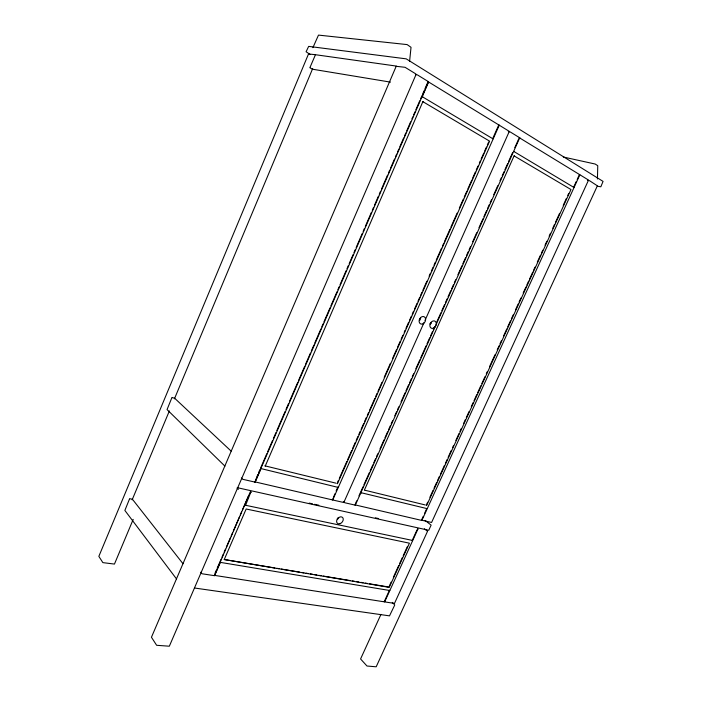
<?xml version="1.0" encoding="UTF-8"?>
<svg xmlns="http://www.w3.org/2000/svg" width="702" height="702" viewBox="0 0 702 702"><rect width="100%" height="100%" fill="white"/><g stroke="black" fill="none" stroke-linecap="round" stroke-linejoin="round"><path stroke-width="1.05" d="M597.437 178.992L597.762 165.69L595.156 164.031L563.302 157.011M409.608 61.223L411.03 47.315L407.142 44.595L318.489 35.1L312.899 47.675M129.466 499.078L124.868 510.433L176.544 578.974M171.797 397.885L167.05 409.582L224.921 466.128M310.021 67.366L315.461 54.712L396.411 66.085M132.16 499.824L169.366 410.951M174.438 398.833L312.68 68.568M133.204 519.392L114.452 564.075L102.869 562.627L98.842 556.361L308.511 53.966L315.295 54.686M416.032 74.517L169.34 646.209L156.634 645.296L151.448 637.249L396.182 66.313L405.054 67.295L415.909 73.964M214.987 573.297L216.295 570.278M217.172 568.269L221.095 559.213M221.972 557.195L223.28 554.176M224.149 552.167L225.456 549.148M226.334 547.13L230.256 538.074M231.125 536.065L232.432 533.046M233.31 531.037L239.408 516.944M240.286 514.935L241.593 511.907M242.462 509.898L248.569 495.805M415.408 74.552L417.321 74.842L428.51 81.713L254.966 482.107L257.695 474.763M258.564 472.753L259.872 469.735M260.74 467.725L266.839 453.65M267.716 451.632L272.508 440.575M273.376 438.566L275.991 432.529M276.86 430.519L285.144 411.416M286.012 409.406L288.627 403.378M289.496 401.368L297.78 382.265M298.648 380.247L304.747 366.172M305.616 364.162L310.416 353.106M311.284 351.097L313.899 345.059M314.768 343.05L320.867 328.975M321.744 326.965L323.052 323.947M323.92 321.937L330.019 307.862M330.888 305.853L336.986 291.778M337.864 289.759L339.171 286.749M340.04 284.74L346.139 270.656M347.007 268.647L348.315 265.637M349.192 263.619L353.115 254.572M353.983 252.562L355.291 249.543M356.16 247.534L362.258 233.459M363.136 231.449L364.435 228.431M365.312 226.421L371.411 212.346M372.279 210.337L373.587 207.318M374.456 205.309L378.378 196.262M379.255 194.252L380.563 191.234M381.432 189.224L387.53 175.149M388.399 173.131L389.707 170.121M390.584 168.111L394.498 159.056M395.375 157.046L396.683 154.028M397.551 152.018L398.859 149.008M399.728 146.99L403.65 137.943M404.519 135.934L405.826 132.915M406.704 130.905L410.626 121.858M411.934 118.84L412.802 116.83M413.671 114.821L414.979 111.802M415.847 109.793L419.77 100.746M420.647 98.736L421.955 95.718M422.823 93.708L424.131 90.69M425 88.68L427.615 82.643M200.702 572.209L201.948 573.753L214.417 575.675L250.316 491.786L251.246 492.234M389.478 590.198L384.284 601.561L384.635 601.886L214.733 575.412L220.384 562.381L389.829 590.522M245.489 505.51L250.921 491.918M334.828 493.857L332.608 499.947L255.247 481.941L261.03 468.594L338.188 487.407M493.067 138.891L422.235 96.683L428.606 81.985L499.175 125.149L498.701 125.053L493.041 137.803M224.254 559.529L246.165 509.003L409.424 543.181L389.241 587.363L224.254 559.529L274.824 567.979M265.224 466.137L422.858 101.667L423.306 101.755M337.522 482.441L338.417 480.44M339.303 478.439L346.858 461.416M347.753 459.415L351.755 450.403M352.641 448.402L355.309 442.4M356.195 440.391L357.976 436.39M358.862 434.389L360.196 431.388M361.091 429.378L363.75 423.376M364.645 421.375L366.418 417.365M367.313 415.365L368.647 412.364M369.533 410.363L374.868 398.341M375.754 396.34L377.088 393.339M377.983 391.339L381.985 382.327M384.205 377.325L390.426 363.303M392.646 358.301L396.648 349.289M397.543 347.288L400.21 341.277M401.096 339.277L402.878 335.275M404.212 332.265L405.098 330.265M405.984 328.264L408.652 322.253M409.547 320.252L411.319 316.251M412.214 314.25L413.539 311.24M414.434 309.24L417.102 303.238M417.988 301.228L419.77 297.227M420.656 295.226L421.99 292.225M422.876 290.216L426.877 281.212M429.106 276.202L430.44 273.201M431.326 271.2L433.108 267.19M433.994 265.189L435.328 262.188M436.214 260.188L441.549 248.166M442.435 246.165L443.769 243.164M444.664 241.163L450 229.15M450.886 227.141L457.107 213.127M459.336 208.125L463.329 199.114M464.224 197.113L466.891 191.102M467.778 189.101L471.779 180.089M472.665 178.089L475.333 172.078M476.228 170.077L478.001 166.076M479.334 163.075L480.229 161.065M481.116 159.064L483.783 153.062M484.67 151.053L486.451 147.051M487.337 145.051L488.671 142.05M336.118 490.97L337.829 487.109M424.096 322.455L343.796 502.518L333.152 500.07L332.801 499.771L499.192 125.36L499.657 125.447L509.31 131.379L424.991 320.454M419.884 320.217L420.296 319.296L419.577 319.006M338.557 517.892L338.162 518.769L337.416 518.602M355.379 503.861L356.721 500.859M358.959 495.858L362.995 486.855M363.89 484.854L369.261 472.841M370.156 470.84L372.841 464.838M373.736 462.837L375.526 458.836M376.421 456.835L377.764 453.834M380.01 448.832L384.038 439.829M384.933 437.829L387.618 431.827M388.513 429.826L390.303 425.824M391.198 423.824L392.541 420.823M394.787 415.821L396.577 411.82M397.472 409.819L398.815 406.818M401.053 401.807L405.08 392.804M405.975 390.803L408.661 384.801M409.556 382.801L411.346 378.799M412.25 376.798L413.592 373.797M415.83 368.796L419.857 359.793M420.752 357.792L426.123 345.788M427.018 343.787L429.712 337.785M430.607 335.784L432.397 331.783M433.292 329.782L434.635 326.772M436.872 321.77L440.9 312.767M441.795 310.767L444.48 304.765M445.384 302.764L447.174 298.762M448.069 296.762L450.754 290.76M451.649 288.759L453.439 284.758M454.334 282.757L455.677 279.756M457.915 274.754L461.951 265.751M462.846 263.75L465.531 257.748M466.426 255.747L468.216 251.746M469.111 249.737L470.454 246.735M472.692 241.734L476.719 232.731M478.966 227.729L482.994 218.726M483.889 216.725L486.574 210.723M487.469 208.722L489.259 204.721M490.154 202.72L491.497 199.719M493.734 194.717L497.771 185.714M500.008 180.712L501.351 177.711M502.246 175.711L504.036 171.7M504.931 169.7L507.616 163.698M508.511 161.697L512.548 152.694M514.785 147.692L518.813 138.689M343.339 501.482L344.849 502.764L355.291 505.159L519.734 137.785L510.266 131.967L508.274 131.564M514.557 155.993L514.092 155.888L364.391 490.11L364.75 490.4M389.338 586.056L391.128 582.133M393.374 577.219L398.754 565.443M399.649 563.487L402.334 557.599M403.229 555.633L407.265 546.805M427.632 502.211L426.263 505.203L426.649 505.484L570.98 189.531L514.092 155.888M429.905 497.235L433.09 490.259M434.003 488.267L436.732 482.292M437.644 480.3L439.461 476.316M440.373 474.324L444.471 465.356M445.375 463.364L447.2 459.38M448.104 457.388L451.289 450.412M452.658 447.42L453.571 445.428M455.844 440.452L459.029 433.476M459.942 431.484L461.302 428.492M463.574 423.517L465.4 419.533M466.312 417.541L469.041 411.565M471.314 406.581L473.13 402.597M474.043 400.605L476.772 394.629M477.685 392.637L480.87 385.661M481.783 383.669L484.968 376.693M486.328 373.71L487.241 371.718M489.513 366.734L494.971 354.782M497.253 349.798L499.069 345.814M499.982 343.822L501.342 340.83M503.624 335.854L506.809 328.878M507.713 326.886L510.442 320.911M511.354 318.919L513.171 314.935M515.452 309.951L518.181 303.975M519.094 301.983L520.91 297.999M523.183 293.015L525.912 287.039M526.825 285.047L528.641 281.063M529.554 279.071L532.739 272.095M533.652 270.103L535.012 267.12M537.293 262.136L540.479 255.159M541.382 253.168L542.751 250.184M545.024 245.2L546.849 241.216M549.122 236.232L550.482 233.248M552.764 228.264L554.58 224.28M555.493 222.288L559.582 213.32M563.223 205.353L566.409 198.376M567.778 195.393L568.69 193.401M412.609 540.689L412.241 540.382L417.076 529.799M355.291 505.159L354.931 504.861L421.858 520.454L421.481 520.164L423.253 516.295M424.578 513.39L426.781 508.555L360.951 492.681L361.311 492.979M514.18 151.527L513.715 151.413L573.622 187.258L576.289 181.441M577.176 179.493L579.396 174.64L579.87 174.754L519.261 137.689L519.734 137.785M427.369 531.66L394.48 603.404L385.108 601.965L384.757 601.632L417.98 528.948L417.514 528.843L417.883 529.141M421.946 520.27L579.808 174.895L580.291 175.009L588.548 180.089L431.581 522.472L421.481 520.164M587.451 180.203L589.575 180.721L597.376 185.819L376.184 666.803L366.997 666.022L360.574 658.959L380.967 614.382M194.77 588.048L389.513 615.865L394.761 604.957L392.278 602.404M214.733 575.412L214.119 575.315L214.417 575.675M384.284 601.561L384.757 601.632M428.51 81.713L428.053 81.643L428.606 81.985M390.487 82.125L312.416 69.2L309.986 67.822M276.983 568.339L279.133 568.699M281.283 569.059L299.578 572.112M301.728 572.472L303.878 572.832M306.037 573.192L308.187 573.552M310.337 573.911L312.487 574.271M314.645 574.631L316.795 574.991M318.945 575.35L321.095 575.71M323.253 576.07L350.149 580.563M352.307 580.923L354.457 581.282M356.607 581.642L358.757 582.002M360.916 582.362L363.066 582.721M365.215 583.081L367.365 583.441M369.524 583.801L388.89 587.039M422.235 96.683L422.683 96.762M129.773 498.701L132.406 499.227L183.003 563.732M245.173 505.186L412.241 540.382M309.231 503.097L312.434 503.808M314.566 504.29L318.831 505.238M375.342 517.839L378.536 518.55M238.022 487.837L428.755 530.282L431.125 525.122L425.087 520.436M254.642 481.8L255.247 481.941M332.257 499.648L332.801 499.771M254.966 482.107L242.725 479.299L241.356 477.974M597.297 186.197L600.833 186.793L603.062 181.397L406.212 58.854L308.669 46.376L306.098 51.755L310.021 54.431M264.891 465.838L336.021 483.187M365.435 490.365L425.219 504.949M573.622 187.258L574.096 187.381M172.087 397.543L174.675 398.262L231.116 451.096M430.308 323.341L431.019 323.622L431.423 322.709A1 0.763 -63.1 0 0 430.308 323.341A1 0.763 -63.1 0 0 430.607 324.543M422.858 101.667L489.584 141.146L337.434 483.739L337.083 483.441M498.701 125.053L499.192 125.36M424.385 528.781L427.544 531.274M237.022 488.039L238.373 489.382M419.498 319.743A1.009 0.772 -63.1 0 1 420.077 318.436M420.296 318.348A1.009 0.772 -63.1 0 1 420.709 318.366M337.32 519.068A0.992 0.728 -50 0 1 338.733 517.962M423.209 323.71A4.001 3.062 -63.1 0 0 424.675 317.093A4.001 3.062 -63.1 0 0 419.199 320.138A4.001 3.062 -63.1 0 0 423.209 323.71M433.915 328.01A3.966 3.001 -63.1 0 0 435.38 321.455A3.966 3.001 -63.1 0 0 429.984 324.491A3.966 3.001 -63.1 0 0 433.915 328.01M340.066 523.648A3.905 2.869 -50 0 0 342.752 517.664A3.905 2.869 -50 0 0 336.978 519.691A3.905 2.869 -50 0 0 340.066 523.648"/></g></svg>
